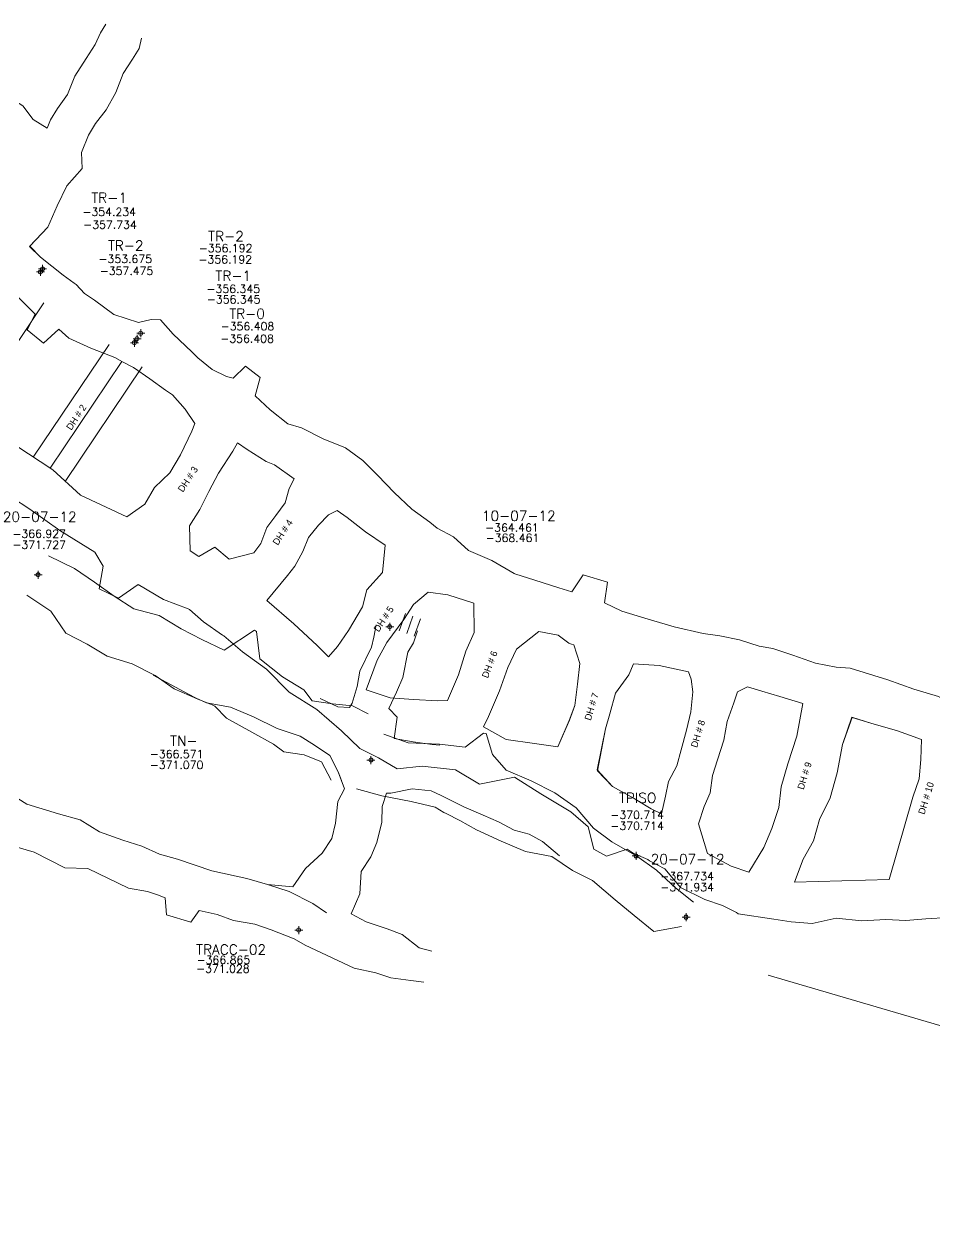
# Model space of a CAD drawing. Extents: x 0 to 99091, y -1812 to 13278.
# Drawn here: x 9158 to 9271.8, y 10205.3 to 10355.6 of the extents above; entities that cross this region are included whole.
import ezdxf
from ezdxf.enums import TextEntityAlignment as Align

# ---------------------------------------------------------------- set-up
doc = ezdxf.new("R2010")
doc.units = 0
doc.header["$MEASUREMENT"] = 0
doc.header["$PDMODE"] = 34
doc.header["$PDSIZE"] = 0.5
for name, color, linetype in [('CF-440-9487-E-SCR', 5, 'Continuous'), ('F-440-9493-E-SCR', 1, 'Continuous'), ('F-460-9419-E-SCR', 6, 'Continuous'), ('F-460-9419-W-SCR', 6, 'Continuous'), ('MARGEN', 7, 'Continuous')]:
    doc.layers.add(name, color=color, linetype=linetype)
doc.styles.add('ROMAND', font='ROMAND.SHX')
doc.styles.add('ROMANS', font='ROMANS.SHX', dxfattribs={"width": 2.5})

# ---------------------------------------------------------------- blocks, each defined once
blk = doc.blocks.new('F2')
at = {"lineweight": 0}
blk.add_point((0, 0), dxfattribs=at)
at = {"lineweight": 0, "style": 'ROMAND'}
for tag, height, p in [('NOMBRE', 1.25, (0.2, 6.62)), ('CIELO', 1, (0.14, 4.62)), ('PISO', 1, (0.14, 3.25))]:
    blk.add_attdef(tag, text='', height=height, dxfattribs=at).set_placement(p, align=Align.CENTER)
at = {"lineweight": 0, "style": 'ROMANS', "flags": 1}
for tag, p in [('MINA', (-0.07, -3.26)), ('LOCALIZACION', (-0.07, -4.93)), ('ESTRUCTURA', (-0.07, -6.62)), ('NIVEL', (-0.07, -8.29)), ('OBRA', (-0.07, -10.12)), ('FECHA', (-0.07, -11.79)), ('ATRAS', (-0.07, -13.48)), ('TOPOGRAFO', (2.67, -15.3))]:
    blk.add_attdef(tag, text='', height=1.25, dxfattribs=at).set_placement(p, align=Align.CENTER)

msp = doc.modelspace()

# ---------------------------------------------------------------- linework, layer by layer
at = {"color": 3, "linetype": 'Continuous', "lineweight": 0, "flags": 128}
for points in [[(9160.45279, 10320.81424), (9151.28486, 10307.04811)], [(9168.6091, 10315.59456), (9159.14971, 10301.52033)], [(9172.7589, 10312.80544), (9163.14031, 10298.49435)]]:
    msp.add_lwpolyline(points, dxfattribs=at)
at = {"color": 1, "linetype": 'Continuous', "lineweight": 0, "elevation": -360.6438, "flags": 128}
msp.add_lwpolyline([(9170.19773, 10313.47649), (9161.23908, 10300.1473)], dxfattribs=at)
at = {"color": 3, "linetype": 'Continuous', "lineweight": 0, "ltscale": 5, "flags": 128}
for points in [[(9204.87089, 10279.80922), (9205.64408, 10281.97536)], [(9206.75449, 10279.13688), (9207.52769, 10281.30302)]]:
    msp.add_lwpolyline(points, dxfattribs=at)
at = {"color": 1, "linetype": 'Continuous', "lineweight": 0, "ltscale": 5, "flags": 128}
msp.add_lwpolyline([(9205.81269, 10279.47305), (9206.58588, 10281.63919)], dxfattribs=at)
at = {"color": 4, "linetype": 'Continuous', "lineweight": 0, "ltscale": 5, "flags": 128}
for points, elevation in [([(9198.03296, 10260.08781), (9198.03296, 10260.08781), (9197.17909, 10258.50109), (9196.8915, 10255.76602), (9196.44798, 10253.87666), (9195.24338, 10252.01276), (9193.14472, 10250.12625), (9191.56959, 10247.81823), (9188.42272, 10248.12938)], -366.79898), ([(9208.937, 10239.77799), (9207.37025, 10240.18645), (9205.25153, 10241.87557), (9203.36659, 10242.57366), (9200.74434, 10243.46397), (9198.88178, 10244.45802), (9199.93621, 10246.94417), (9200.13325, 10249.72166), (9201.33786, 10251.58556), (9202.05303, 10253.34764), (9202.70284, 10255.91299), (9202.74173, 10257.88156), (9203.28451, 10259.51139)], -372.29701), ([(9193.11359, 10240.55065), (9199.23072, 10237.65803), (9201.92865, 10237.05802), (9203.83882, 10236.45669), (9206.31071, 10236.12229), (9207.92792, 10235.90737)], -362.12905)]:
    msp.add_lwpolyline(points, dxfattribs=dict(at, elevation=elevation))
at = {"color": 0, "linetype": 'Continuous', "lineweight": 0, "ltscale": 5, "flags": 128}
msp.add_lwpolyline([(9250.9591, 10236.79975), (9358.22078, 10205.32591)], dxfattribs=at)
at = {"layer": 'CF-440-9487-E-SCR', "linetype": 'Continuous', "lineweight": 0, "elevation": -361.15078, "flags": 128}
msp.add_lwpolyline([(9210.95893, 10284.29963), (9214.17067, 10283.26979)], dxfattribs=at)
at = {"layer": 'CF-440-9487-E-SCR', "linetype": 'Continuous', "lineweight": 0}
for points in [[(9168.21544, 10355.63472, -358.45836), (9167.55592, 10354.51879, -358.58137), (9166.88, 10353.09127, -358.75585), (9165.74315, 10351.31707, -359.0161), (9164.33121, 10349.12219, -359.26212), (9163.42025, 10346.83391, -359.69099), (9162.1905, 10345.09669, -360.05124), (9161.29232, 10343.65162, -360.14287), (9160.86886, 10342.61417, -360.78821)], [(9168.21544, 10355.63472, -354.45836), (9167.55592, 10354.51879, -354.58137), (9166.88, 10353.09127, -354.75585), (9165.74315, 10351.31707, -355.0161), (9164.33121, 10349.12219, -354.96212), (9163.42025, 10346.83391, -355.49099), (9162.1905, 10345.09669, -355.95124), (9161.29232, 10343.65162, -356.74287), (9160.86887, 10342.61414, -356.08821)], [(9172.67504, 10353.85935, -354.45836), (9172.38716, 10352.59547, -354.58137), (9171.52542, 10351.24194, -354.75585), (9170.38858, 10349.46773, -355.0161), (9169.44117, 10347.08792, -354.96212), (9168.25149, 10344.9106, -355.49099), (9166.92883, 10343.21037, -355.95124), (9166.03065, 10341.7653, -356.74287), (9165.15612, 10339.56855, -357.15458)], [(9172.67504, 10353.85935, -358.45836), (9172.38716, 10352.59547, -358.58137), (9171.52542, 10351.24194, -358.75585), (9170.38858, 10349.46773, -359.0161), (9169.44117, 10347.08792, -359.26212), (9168.25149, 10344.9106, -359.69099), (9166.92883, 10343.21037, -360.05124), (9166.03065, 10341.7653, -360.14287), (9165.15612, 10339.56855, -360.55458)], [(9152.47853, 10351.52185, -357.31795), (9154.92992, 10347.98642, -355.32426), (9155.54909, 10347.60858, -355.28644), (9156.48064, 10346.30015, -355.32857), (9157.85384, 10345.39785, -355.3707), (9159.1225, 10343.72283, -355.55725), (9160.86887, 10342.61414, -356.08821)], [(9152.47853, 10351.52185, -361.41795), (9154.92992, 10347.98642, -359.32426), (9155.54909, 10347.60858, -359.58644), (9156.48064, 10346.30015, -359.72857), (9157.85384, 10345.39785, -360.0707), (9159.1225, 10343.72283, -360.55725), (9160.86886, 10342.61417, -360.78821)], [(9165.15612, 10339.56855, -360.55458), (9165.26591, 10337.5956, -360.83974), (9163.33002, 10335.4231, -360.95208), (9162.11472, 10332.9031, -361.06443), (9160.94609, 10330.24966, -361.08078), (9158.68229, 10327.83071, -361.17707)], [(9165.15612, 10339.56855, -357.15458), (9165.26591, 10337.5956, -355.93974), (9163.33002, 10335.4231, -356.15208), (9162.11472, 10332.9031, -356.36443), (9160.94609, 10330.24966, -356.58078), (9158.73104, 10327.8828, -356.86862)], [(9162.33752, 10317.5107, -356.96474), (9162.33752, 10317.5107, -356.96474), (9162.33752, 10317.5107, -356.96474), (9160.40638, 10315.73955, -356.93642), (9158.40228, 10317.41454, -356.93076), (9159.37598, 10319.38552, -357.19867), (9156.79893, 10321.96897, -356.73071), (9154.03512, 10323.94817, -356.86652), (9152.10838, 10326.06593, -356.41367), (9150.27502, 10328.4858, -356.85892), (9147.2322, 10330.41883, -356.69096), (9144.76217, 10330.54993, -356.73433)], [(9162.33752, 10317.5107, -361.66474), (9162.33752, 10317.5107, -361.66474), (9162.33752, 10317.5107, -361.66474), (9160.40638, 10315.73955, -361.83642), (9158.40215, 10317.41474, -361.83076), (9159.37598, 10319.38552, -361.79867), (9156.79893, 10321.96897, -361.73071), (9154.03512, 10323.94817, -361.66652), (9152.10838, 10326.06593, -361.61367), (9150.27502, 10328.4858, -361.45892), (9147.2322, 10330.41883, -361.49096), (9144.76217, 10330.54993, -361.43433)], [(9165.53975, 10321.98236, -361.66474), (9165.53975, 10321.98236, -361.66474), (9165.53975, 10321.98236, -361.66474), (9164.49509, 10323.09945, -361.83642), (9164.25122, 10323.27409, -361.83076), (9162.86932, 10324.26369, -361.79867), (9160.05938, 10326.52193, -361.73071), (9158.68229, 10327.83071, -361.17707)], [(9165.53975, 10321.98236, -356.96474), (9165.53975, 10321.98236, -356.96474), (9165.53975, 10321.98236, -356.96474), (9164.49509, 10323.09945, -356.93642), (9164.25122, 10323.27409, -356.93076), (9162.86932, 10324.26369, -357.19867), (9160.05938, 10326.52193, -356.73071), (9158.73104, 10327.8828, -356.86862), (9158.73104, 10327.8828, -356.86862)], [(9165.53975, 10321.98236, -356.96474), (9166.79573, 10321.11267, -357.03412), (9169.2219, 10319.34563, -356.99868), (9172.29229, 10318.34995, -356.56205), (9173.87624, 10318.72538, -356.34906), (9175.04056, 10318.66045, -356.43724), (9176.60679, 10316.87266, -356.71007), (9178.97387, 10314.66234, -356.77226), (9179.68902, 10313.93541, -356.86045), (9181.47984, 10312.47863, -356.63327), (9183.30316, 10311.60402, -356.65464)], [(9165.53975, 10321.98236, -361.66474), (9166.79573, 10321.11267, -361.33412), (9169.2219, 10319.34563, -361.29868), (9172.29229, 10318.34995, -361.26205), (9173.87624, 10318.72538, -361.24906), (9175.04056, 10318.66045, -361.23724), (9176.60679, 10316.87266, -361.11007), (9178.97387, 10314.66234, -361.07226), (9179.68902, 10313.93541, -361.06045), (9181.47984, 10312.47863, -361.13327), (9183.30316, 10311.60402, -361.00964)], [(9162.33752, 10317.5107, -356.96474), (9163.59536, 10316.39592, -357.03412), (9166.35842, 10315.12539, -356.99868), (9169.31651, 10313.96421, -356.56205), (9170.28284, 10313.42939, -356.34906), (9171.68153, 10312.73066, -356.43724), (9173.704, 10311.30079, -356.71007), (9175.65194, 10309.88887, -356.77226), (9176.5448, 10309.30142, -356.86045), (9178.11103, 10307.51364, -356.63327), (9179.31674, 10305.72878, -356.65464)], [(9162.33752, 10317.5107, -361.66474), (9163.59536, 10316.39592, -361.33412), (9166.35842, 10315.12539, -361.29868), (9169.31651, 10313.96421, -361.26205), (9170.28284, 10313.42939, -361.24906), (9171.6806, 10312.73123, -361.23724), (9173.70449, 10311.30046, -361.11007), (9175.65212, 10309.88881, -361.07226), (9176.5448, 10309.30142, -361.06045), (9178.11103, 10307.51364, -361.13327), (9179.31674, 10305.72878, -361.00964)], [(9192.66129, 10305.17519, -356.59576), (9190.97208, 10305.66041, -356.53655), (9188.75092, 10307.41117, -356.10029), (9186.8896, 10309.18443, -356.06792), (9187.49565, 10311.48904, -356.34202), (9185.64174, 10312.88303, -356.33943), (9184.11316, 10311.37288, -356.62259), (9183.30316, 10311.60402, -356.65464)], [(9192.66129, 10305.17519, -361.01676), (9190.97208, 10305.66041, -361.13655), (9188.75092, 10307.41117, -361.10029), (9186.8896, 10309.18443, -361.06792), (9187.49584, 10311.48918, -361.04202), (9185.64167, 10312.88296, -361.03943), (9184.11316, 10311.37288, -361.12259), (9183.30316, 10311.60402, -361.00964)], [(9209.5957, 10292.63871, -356.27809), (9208.68676, 10293.3767, -356.21011), (9206.42364, 10295.02542, -355.71104), (9204.23439, 10297.11521, -355.71205), (9202.18485, 10299.22693, -355.51302), (9200.31891, 10301.08119, -355.91389), (9198.13661, 10302.67102, -357.11479), (9195.38048, 10303.81284, -356.51576), (9192.66129, 10305.17519, -356.59576)], [(9209.5957, 10292.63871, -361.08012), (9208.68676, 10293.3767, -361.11011), (9206.42364, 10295.02542, -361.11104), (9204.23439, 10297.11521, -361.01205), (9202.18485, 10299.22693, -361.01302), (9200.31891, 10301.08119, -361.11389), (9198.13661, 10302.67102, -361.11479), (9195.38048, 10303.81284, -361.01576), (9192.66129, 10305.17519, -361.01676)], [(9189.30498, 10300.56812, -361.01676), (9188.26268, 10300.98931, -361.13655), (9185.89101, 10302.48057, -361.10029), (9184.65879, 10303.29436, -361.47079)], [(9189.30498, 10300.56812, -356.59576), (9188.26268, 10300.98931, -356.53655), (9185.89101, 10302.48057, -356.10029), (9184.67151, 10303.29944, -356.37079), (9184.66379, 10303.30359, -356.37071)], [(9191.72975, 10298.80164, -356.51576), (9189.30498, 10300.56812, -356.59576)], [(9191.72975, 10298.80164, -361.01576), (9189.30498, 10300.56812, -361.01676)], [(9183.61696, 10288.77447, -360.30519), (9186.69296, 10289.55669, -359.44813), (9187.59832, 10290.72572, -359.31958), (9188.33449, 10292.71911, -359.69961), (9189.45915, 10294.21475, -359.94345), (9190.63863, 10295.79203, -360.30538), (9191.1273, 10297.59622, -360.63113), (9191.72975, 10298.80164, -361.01576)], [(9183.61704, 10288.7744, -355.90519), (9186.69296, 10289.55669, -354.84813), (9187.59832, 10290.72572, -355.81958), (9188.33449, 10292.71911, -355.69961), (9189.45915, 10294.21475, -356.14345), (9190.63863, 10295.79203, -356.20538), (9191.1273, 10297.59622, -356.53113), (9191.72975, 10298.80164, -356.51576)], [(9188.3212, 10283.59628, -355.1687), (9190.92709, 10286.71378, -354.84813), (9191.83246, 10287.88281, -355.81958), (9192.81769, 10289.70898, -355.69961), (9193.52724, 10291.48333, -356.14345), (9194.78974, 10293.00487, -356.20538), (9196.02562, 10294.30737, -356.53113), (9197.12567, 10294.87084, -356.54922)], [(9188.3212, 10283.59613, -360.3687), (9190.92709, 10286.71378, -359.44813), (9191.83246, 10287.88281, -359.31958), (9192.81769, 10289.70898, -359.69961), (9193.52724, 10291.48333, -359.94345), (9194.78974, 10293.00487, -360.30538), (9196.02562, 10294.30737, -360.63113), (9197.12567, 10294.87084, -360.64922)], [(9203.1262, 10290.49917, -361.11104), (9203.1262, 10290.49917, -361.11104), (9203.1262, 10290.49917, -361.11104), (9200.64254, 10292.18483, -361.01205), (9198.35748, 10293.97325, -361.01302), (9197.12567, 10294.87084, -360.64922)], [(9203.1262, 10290.49917, -355.71104), (9203.1262, 10290.49917, -355.71104), (9203.1262, 10290.49917, -355.71104), (9200.64254, 10292.18483, -355.71205), (9198.35748, 10293.97325, -355.51302), (9197.12567, 10294.87084, -356.54922)], [(9226.43477, 10284.6824, -356.40166), (9224.80035, 10285.19972, -356.38022), (9221.81675, 10286.13129, -356.39815), (9219.3292, 10286.94484, -356.31319), (9219.23835, 10286.98662, -356.31376), (9216.45632, 10288.59595, -356.53227), (9213.50719, 10289.84187, -355.95078), (9211.66087, 10291.57129, -356.06466), (9209.61299, 10292.62295, -356.27796), (9209.5957, 10292.63871, -356.27809)], [(9226.43627, 10284.68193, -361.00162), (9224.80035, 10285.19972, -361.18022), (9221.81675, 10286.13129, -361.29815), (9219.3292, 10286.94484, -361.21319), (9219.23835, 10286.98662, -361.21376), (9216.45632, 10288.59595, -361.03227), (9213.50719, 10289.84187, -361.15078), (9211.66087, 10291.57129, -361.16466), (9209.61299, 10292.62295, -361.07796), (9209.5957, 10292.63871, -361.08012)], [(9196.04381, 10276.56997, -355.97703), (9197.1597, 10277.87673, -355.99271), (9198.52308, 10279.84164, -356.48464), (9200.27951, 10282.81331, -356.41768), (9200.82596, 10284.91865, -356.56258), (9202.76026, 10287.11166, -356.68587), (9203.1262, 10290.49917, -355.71104)], [(9196.04381, 10276.57002, -360.27703), (9197.15942, 10277.87673, -360.29271), (9198.52308, 10279.84164, -360.68464), (9200.27951, 10282.81331, -360.71768), (9200.82596, 10284.91865, -360.86258), (9202.76026, 10287.11166, -360.98587), (9203.1262, 10290.49917, -361.11104)], [(9244.90803, 10279.18152, -356.42603), (9242.83572, 10279.46882, -356.62221), (9239.20106, 10280.32228, -356.75095), (9235.54436, 10281.39825, -356.58046), (9232.67065, 10282.28212, -356.40376), (9230.50016, 10283.3255, -356.2224), (9230.88584, 10285.90685, -356.0356), (9227.8654, 10286.83187, -356.03793), (9226.43619, 10284.68193, -356.40162), (9226.43477, 10284.6824, -356.40166)], [(9244.90803, 10279.18152, -360.62603), (9242.83572, 10279.46882, -361.12221), (9239.20106, 10280.32228, -361.15095), (9235.54436, 10281.39825, -360.78046), (9232.67065, 10282.28212, -361.00376), (9230.50016, 10283.3255, -361.0224), (9230.8858, 10285.90679, -360.9356), (9227.86548, 10286.83178, -360.93793), (9226.43627, 10284.68193, -361.00162), (9226.43627, 10284.68193, -361.00162)], [(9200.73715, 10272.4467, -355.02668), (9202.09266, 10276.15321, -355.99271), (9203.29985, 10278.36433, -356.48464), (9205.43843, 10281.21782, -356.41768), (9206.65362, 10283.11633, -356.56258), (9208.48599, 10284.66621, -356.06466), (9208.48599, 10284.66621, -356.06466)], [(9200.73715, 10272.4467, -359.82668), (9202.09266, 10276.15321, -360.29271), (9203.29985, 10278.36433, -360.68464), (9205.43843, 10281.21782, -360.71768), (9206.65362, 10283.11633, -360.86258), (9208.48599, 10284.66621, -361.16466), (9208.48599, 10284.66621, -361.16466)], [(9214.17071, 10283.26632, -356.31467), (9210.95893, 10284.29963, -355.95078), (9208.48599, 10284.66621, -356.06466)], [(9210.95893, 10284.29963, -361.15078), (9208.48599, 10284.66621, -361.16466)], [(9209.70315, 10271.06778, -359.93591), (9210.90097, 10271.0898, -358.75154), (9212.26259, 10274.31333, -359.10294), (9213.2037, 10277.28344, -359.55974), (9214.21298, 10279.60147, -360.17463), (9214.17067, 10283.26979, -361.15078)], [(9209.70315, 10271.06778, -354.83591), (9210.90097, 10271.0898, -354.75154), (9212.26259, 10274.31333, -355.10294), (9213.2037, 10277.28344, -355.55974), (9214.21298, 10279.60147, -356.27463), (9214.17071, 10283.26632, -356.31467)], [(9215.39614, 10267.81013, -358.70424), (9216.02661, 10269.09535, -358.75154), (9217.38823, 10272.31888, -359.10294), (9218.42253, 10275.25273, -359.55974), (9219.525, 10277.53449, -360.17463), (9222.29387, 10279.74834, -361.18022)], [(9215.40133, 10267.8056, -354.70424), (9216.02661, 10269.09535, -354.75154), (9217.38823, 10272.31888, -355.10294), (9218.42253, 10275.25273, -355.55974), (9219.525, 10277.53449, -356.27463), (9222.29387, 10279.74834, -356.38022)], [(9226.05804, 10278.25199, -356.05296), (9224.72503, 10279.2909, -356.26634), (9222.29387, 10279.74834, -356.38022)], [(9226.05804, 10278.25199, -360.94057), (9224.72503, 10279.2909, -361.16634), (9222.29387, 10279.74834, -361.18022)], [(9226.66365, 10278.04715, -356.0356), (9226.38341, 10278.15422, -356.03793), (9226.05804, 10278.25199, -356.05296)], [(9226.66365, 10278.04715, -360.9356), (9226.38341, 10278.15422, -360.93793), (9226.05804, 10278.25199, -360.94057)], [(9251.53256, 10277.62341, -360.69206), (9249.84247, 10277.89264, -360.72555), (9247.36789, 10278.69502, -360.67678), (9244.90803, 10279.18152, -360.62603)], [(9251.53256, 10277.62341, -356.19206), (9249.84247, 10277.89264, -356.42555), (9247.36789, 10278.69502, -356.27678), (9244.90803, 10279.18152, -356.42603)], [(9224.66598, 10265.32222, -356.78511), (9226.11396, 10268.60875, -356.95755), (9226.8117, 10270.48025, -355.82284), (9227.12617, 10273.15473, -356.48098), (9227.41817, 10275.73267, -356.42586), (9226.66365, 10278.04715, -356.0356)], [(9224.66605, 10265.32215, -360.88511), (9226.12556, 10268.63224, -361.05755), (9226.8117, 10270.48025, -360.32284), (9227.12617, 10273.15473, -360.98098), (9227.41817, 10275.73267, -360.82586), (9226.66365, 10278.04715, -360.9356)], [(9261.19985, 10275.13628, -355.18168), (9259.4588, 10275.26917, -355.4144), (9256.89032, 10275.76958, -355.76444), (9254.06165, 10276.77222, -355.82218), (9251.53256, 10277.62341, -356.19206)], [(9261.19985, 10275.13628, -360.48168), (9259.4588, 10275.26917, -360.4144), (9256.89032, 10275.76958, -360.46444), (9254.06165, 10276.77222, -360.82218), (9251.53256, 10277.62341, -360.69206)], [(9229.57901, 10262.42701, -356.78511), (9230.64777, 10267.55208, -356.95755), (9231.19455, 10269.46013, -355.82284), (9231.8986, 10272.04393, -356.48098), (9233.55416, 10274.30451, -356.42586), (9234.15637, 10275.70675, -355.57789)], [(9229.64117, 10262.30615, -360.88511), (9230.64777, 10267.55208, -361.05755), (9231.19455, 10269.46013, -360.32284), (9231.8986, 10272.04393, -360.98098), (9233.55416, 10274.30451, -360.82586), (9234.15607, 10275.7068, -361.07789)], [(9241.01548, 10274.70471, -361.12221), (9237.34513, 10275.46475, -361.15095), (9234.15607, 10275.7068, -361.07789)], [(9241.01548, 10274.70471, -356.62221), (9237.34513, 10275.46475, -356.75095), (9234.15637, 10275.70675, -355.57789), (9234.15637, 10275.70675, -355.57789)], [(9273.91187, 10270.6583, -354.9256), (9272.25674, 10271.62039, -354.65661), (9269.18234, 10272.50894, -354.65421), (9265.90333, 10273.69304, -355.0797), (9261.19985, 10275.13628, -355.18168)], [(9273.91187, 10270.6583, -360.3256), (9272.25674, 10271.62039, -359.75661), (9269.18234, 10272.50894, -359.85421), (9265.90333, 10273.69304, -360.0797), (9261.19985, 10275.13628, -360.48168)], [(9237.63159, 10256.96637, -354.1899), (9238.12583, 10259.17255, -354.72406), (9238.51734, 10260.99959, -355.38272), (9239.56501, 10262.95406, -355.29801), (9240.1044, 10264.94451, -355.59442), (9240.77222, 10267.40889, -355.98521), (9241.29215, 10269.70985, -356.23825), (9241.54821, 10272.18406, -356.51017), (9241.35437, 10273.76275, -356.59332), (9241.01548, 10274.70471, -356.62221)], [(9237.63159, 10256.96637, -358.5899), (9238.12583, 10259.17255, -359.02406), (9238.51734, 10260.99959, -359.38272), (9239.56501, 10262.95406, -359.39801), (9240.1044, 10264.94451, -359.69442), (9240.77222, 10267.40889, -360.08521), (9241.29215, 10269.70985, -360.33825), (9241.54821, 10272.18406, -360.61017), (9241.35437, 10273.76275, -360.69332), (9241.01548, 10274.70471, -361.12221)], [(9242.26449, 10255.7109, -354.1899), (9242.95177, 10257.86477, -354.72406), (9243.72935, 10259.58719, -355.38272), (9244.00487, 10261.7509, -355.29801), (9244.64078, 10263.7152, -355.59442), (9245.40512, 10266.15342, -355.98521), (9245.82853, 10268.48054, -356.23825), (9246.66371, 10270.79781, -356.51017), (9247.1455, 10272.19341, -356.59332), (9248.38647, 10272.82336, -356.42555)], [(9242.26449, 10255.7109, -358.5899), (9242.95177, 10257.86477, -359.02406), (9243.72935, 10259.58719, -359.38272), (9244.00487, 10261.7509, -359.39801), (9244.64078, 10263.7152, -359.69442), (9245.40512, 10266.15342, -360.08521), (9245.82853, 10268.48054, -360.33825), (9246.66371, 10270.79781, -360.61017), (9247.1455, 10272.19341, -360.69332), (9248.38729, 10272.8232, -360.72555)], [(9250.17399, 10272.2776, -360.69206), (9248.38729, 10272.8232, -360.72555), (9248.38636, 10272.8233, -360.72553)], [(9250.17389, 10272.27752, -356.19206), (9248.38647, 10272.82336, -356.42555)], [(9255.28708, 10270.71788, -355.76444), (9252.42816, 10271.62521, -355.82218), (9250.17389, 10272.27752, -356.19206)], [(9255.28708, 10270.71788, -360.46444), (9252.42816, 10271.62521, -360.82218), (9250.17399, 10272.2776, -360.69206)], [(9252.57149, 10260.30917, -354.77461), (9253.4034, 10263.20649, -354.83329), (9254.53944, 10266.65822, -355.30371), (9255.28708, 10270.71788, -355.76444)], [(9252.57149, 10260.30917, -360.07461), (9253.4034, 10263.20649, -360.23329), (9254.53944, 10266.65822, -360.40371), (9255.28708, 10270.71788, -360.46444)], [(9258.71046, 10258.95232, -354.42135), (9259.6017, 10262.07908, -354.83329), (9260.24582, 10265.62029, -355.30371), (9261.43654, 10269.01506, -355.66435)], [(9258.71046, 10258.95232, -359.52135), (9259.6017, 10262.07908, -360.23329), (9260.24582, 10265.62029, -360.40371), (9261.45318, 10269.00333, -360.46435)], [(9270.13112, 10266.22394, -354.65661), (9267.13002, 10267.29857, -354.65421), (9263.7777, 10268.29659, -355.0797), (9261.43654, 10269.01506, -355.66435)], [(9270.13112, 10266.22394, -359.75661), (9267.13002, 10267.29857, -359.85421), (9263.7777, 10268.29659, -360.0797), (9261.45318, 10269.00333, -360.46435)], [(9266.09529, 10248.7511, -354.72567), (9269.02526, 10259.02289, -355.12565), (9269.81967, 10261.30739, -355.32564), (9270.0273, 10263.71714, -355.42563), (9270.13112, 10266.22394, -354.65661)], [(9266.09529, 10248.75085, -360.12567), (9269.02526, 10259.02289, -360.12565), (9269.81967, 10261.30739, -360.22564), (9270.0273, 10263.71714, -360.22563), (9270.13112, 10266.22394, -359.75661)], [(9248.55247, 10249.65415, -354.27259), (9250.42817, 10252.72206, -354.26139), (9251.43781, 10255.10503, -354.05138), (9252.311, 10257.73393, -354.27137), (9252.57149, 10260.30917, -354.77461)], [(9248.55247, 10249.65415, -359.67259), (9250.42817, 10252.72206, -358.96139), (9251.43781, 10255.10503, -358.85138), (9252.311, 10257.73393, -359.27137), (9252.57149, 10260.30917, -360.07461)], [(9254.2706, 10248.40471, -354.72567), (9255.32304, 10251.29021, -354.26139), (9256.62062, 10253.58896, -354.05138), (9257.39783, 10256.24594, -354.27137), (9258.71046, 10258.95232, -354.42135)], [(9254.2706, 10248.40471, -360.12567), (9255.32304, 10251.29021, -358.96139), (9256.62062, 10253.58896, -358.85138), (9257.39783, 10256.24594, -359.27137), (9258.71046, 10258.95232, -359.52135)]]:
    msp.add_polyline3d(points, dxfattribs=at)
at = {"layer": 'F-440-9493-E-SCR', "color": 1, "linetype": 'Continuous', "lineweight": 0, "flags": 128}
for points, elevation in [([(9195.77806, 10244.58157), (9194.08293, 10245.73347), (9191.11645, 10247.2411), (9188.42272, 10248.12938), (9185.83192, 10248.84924), (9181.44315, 10249.82667), (9177.16812, 10251.29261), (9174.9068, 10251.90087), (9172.72115, 10252.91236), (9170.34954, 10253.66825), (9167.43911, 10254.70083), (9164.99547, 10256.21437), (9162.3089, 10256.96569), (9158.35358, 10258.15231), (9155.75711, 10259.78134)], -366.67577), ([(9156.57176, 10252.94894), (9159.23919, 10252.14122), (9163.08234, 10250.21187), (9165.98148, 10250.1275), (9171.05096, 10247.67209), (9173.41881, 10247.23227), (9174.65205, 10246.8392), (9175.621, 10246.43294), (9175.80062, 10244.33077), (9178.82652, 10243.42413), (9179.86569, 10244.87171), (9182.1075, 10244.3679), (9184.16346, 10243.60842), (9186.84526, 10243.17442), (9188.86963, 10242.44022), (9191.75846, 10241.30648), (9193.11359, 10240.55065)], -362.12905), ([(9266.09529, 10248.7511), (9254.2706, 10248.40471)], -354.72567), ([(9266.09529, 10248.75085), (9254.2706, 10248.40471)], -360.12567)]:
    msp.add_lwpolyline(points, dxfattribs=dict(at, elevation=elevation))
at = {"layer": 'F-440-9493-E-SCR', "color": 1, "linetype": 'Continuous', "lineweight": 0}
for points in [[(9170.82101, 10294.07542, -355.96275), (9165.04752, 10296.74956, -357.01062), (9161.57428, 10299.92703, -356.92668), (9156.97111, 10302.952, -356.94588), (9155.98415, 10303.64185, -356.95006), (9154.88874, 10304.74187, -356.4553), (9153.07356, 10305.79785, -355.86263), (9151.09965, 10307.17756, -355.97101), (9149.4935, 10307.99625, -355.97729), (9147.34671, 10309.47653, -355.98637), (9144.80389, 10311.07151, -355.89684)], [(9170.82101, 10294.07542, -360.76275), (9165.04752, 10296.74956, -361.21062), (9161.57428, 10299.92703, -361.22668), (9156.97111, 10302.952, -361.34588), (9155.98415, 10303.64185, -361.05006), (9154.88874, 10304.74187, -361.1553), (9153.07356, 10305.79785, -361.06263), (9151.09965, 10307.17756, -361.07101), (9149.4935, 10307.99625, -361.07729), (9147.34671, 10309.47653, -361.18637), (9144.80389, 10311.07151, -360.89684)], [(9166.82086, 10289.65572, -356.99282), (9162.48298, 10292.34125, -357.01062), (9158.70803, 10295.0001, -356.92668), (9154.10486, 10298.02507, -356.94588), (9153.21847, 10298.8878, -356.95006), (9151.9722, 10299.72851, -356.4553), (9150.30789, 10301.0438, -355.86263), (9148.38426, 10302.50994, -355.97101), (9147.02953, 10303.76082, -355.97729), (9144.88275, 10305.2411, -355.98637), (9142.23936, 10306.6632, -355.89684)], [(9166.82086, 10289.65572, -361.19282), (9162.48298, 10292.34125, -361.21062), (9158.70803, 10295.0001, -361.22668), (9154.10486, 10298.02507, -361.34588), (9153.21847, 10298.8878, -361.05006), (9151.9722, 10299.72851, -361.1553), (9150.30789, 10301.0438, -361.06263), (9148.38426, 10302.50994, -361.07101), (9147.02953, 10303.76082, -361.07729), (9144.88275, 10305.2411, -361.18637), (9142.23936, 10306.6632, -360.89684)], [(9179.31674, 10305.72878, -356.65464), (9178.96581, 10304.77756, -356.32936), (9177.52532, 10301.81614, -356.5172), (9176.21055, 10299.57039, -355.95004), (9174.30994, 10297.72056, -356.38932), (9173.08246, 10295.65429, -356.93502), (9170.82101, 10294.07542, -355.96275)], [(9179.31674, 10305.72878, -361.00964), (9178.96581, 10304.77756, -361.32936), (9177.52532, 10301.81614, -361.1172), (9176.21055, 10299.57039, -361.05004), (9174.30994, 10297.72056, -360.88932), (9173.08246, 10295.65429, -361.03502), (9170.82101, 10294.07542, -360.76275)], [(9184.66379, 10303.30359, -361.47055), (9184.65879, 10303.29436, -361.47079), (9184.09159, 10302.2843, -361.32936), (9182.2914, 10299.49785, -361.1172), (9181.06655, 10297.20835, -361.05004), (9179.9483, 10294.97797, -360.88932), (9178.65787, 10292.94232, -361.03502), (9178.74599, 10289.80536, -360.87429)], [(9184.67151, 10303.29944, -356.37079), (9184.09159, 10302.2843, -356.32936), (9182.2914, 10299.49785, -356.5172), (9181.06655, 10297.20835, -355.95004), (9179.9483, 10294.97797, -356.38932), (9178.65787, 10292.94232, -356.93502), (9178.75623, 10289.80729, -356.27429), (9178.75161, 10289.8017, -356.27431)], [(9183.61704, 10288.7744, -355.90519), (9183.61704, 10288.7744, -355.90519), (9181.81151, 10290.25833, -355.91082), (9179.82035, 10289.11169, -356.20092), (9178.75623, 10289.80729, -356.27429), (9178.74577, 10289.81328, -356.27355)], [(9183.61696, 10288.77447, -360.30519), (9183.61696, 10288.77447, -360.30519), (9181.81166, 10290.25833, -360.31082), (9179.83723, 10289.09478, -360.60092), (9178.74599, 10289.80536, -360.87429)], [(9202.26603, 10263.93925, -354.9662), (9199.93627, 10265.10838, -355.1394), (9197.64252, 10267.30635, -355.02668), (9194.57801, 10269.96832, -355.33929), (9191.1184, 10272.16782, -355.15473), (9188.29427, 10275.03526, -355.16453), (9185.28037, 10277.19987, -355.1687), (9182.96909, 10279.17494, -355.35316), (9182.79782, 10279.27805, -355.35879), (9180.41745, 10280.94454, -355.54044), (9178.65407, 10282.47304, -355.90519), (9178.48279, 10282.57615, -355.91082), (9175.43289, 10283.71193, -356.20092), (9172.26426, 10285.61953, -356.00509), (9169.80059, 10283.91631, -355.88674), (9167.36332, 10285.06001, -355.89237), (9167.89315, 10287.89799, -355.96275), (9166.82086, 10289.65572, -356.99282)], [(9202.26603, 10263.93925, -359.5662), (9199.93627, 10265.10838, -359.7394), (9197.64252, 10267.30635, -359.82668), (9194.57801, 10269.96832, -359.93929), (9191.1184, 10272.16782, -360.05473), (9188.29427, 10275.03526, -360.06453), (9185.28037, 10277.19987, -360.3687), (9182.96909, 10279.17494, -360.15316), (9182.79782, 10279.27805, -360.15879), (9180.41745, 10280.94454, -360.34044), (9178.65407, 10282.47304, -360.30519), (9178.48279, 10282.57615, -360.31082), (9175.43289, 10283.71193, -360.60092), (9172.26426, 10285.61953, -360.80509), (9169.80059, 10283.91645, -360.68674), (9167.36325, 10285.05994, -360.69237), (9167.89344, 10287.89785, -360.76275), (9166.82086, 10289.65572, -361.19282)], [(9196.04381, 10276.57002, -360.27703), (9194.62565, 10277.99356, -360.05473), (9191.69836, 10280.68965, -360.06453), (9188.3212, 10283.59613, -360.3687), (9188.32126, 10283.59635, -360.36867)], [(9196.04381, 10276.56997, -355.97703), (9194.62565, 10277.99356, -355.15473), (9191.69836, 10280.68965, -355.16453), (9188.3212, 10283.59628, -355.1687)], [(9206.65009, 10271.22142, -354.9662), (9203.75298, 10271.44815, -355.1394), (9200.73715, 10272.4467, -355.02668)], [(9206.65009, 10271.22142, -359.5662), (9203.75298, 10271.44815, -359.7394), (9200.73715, 10272.4467, -359.82668)], [(9209.70315, 10271.06778, -354.83591), (9206.65009, 10271.22142, -354.9662)], [(9209.70315, 10271.06778, -359.93591), (9206.65009, 10271.22142, -359.5662)], [(9224.66605, 10265.32215, -360.88511), (9221.76738, 10265.72432, -359.66779), (9218.21701, 10266.21453, -359.73533), (9218.21701, 10266.21453, -359.73533), (9215.39614, 10267.81013, -358.70424)], [(9224.66598, 10265.32222, -356.78511), (9224.66598, 10265.32222, -356.78511), (9221.76738, 10265.72432, -354.56779), (9218.21701, 10266.21453, -354.33533), (9218.21701, 10266.21453, -354.33533), (9215.40133, 10267.8056, -354.70424)], [(9234.11624, 10252.04264, -356.19807), (9233.33147, 10252.52564, -354.22598), (9230.77823, 10251.6721, -354.46897), (9229.17269, 10252.51973, -354.47715), (9228.47373, 10255.31119, -354.7406), (9226.32694, 10257.17613, -354.29791), (9222.55044, 10259.43223, -354.38797), (9219.25438, 10261.5178, -354.56779), (9214.88344, 10260.63445, -353.93533), (9214.88344, 10260.63445, -353.93533), (9211.87941, 10262.42907, -354.00697), (9207.74603, 10262.91811, -354.38474), (9204.62587, 10262.56889, -354.83591), (9202.26603, 10263.93925, -354.9662)], [(9234.11624, 10252.04264, -359.59807), (9233.33147, 10252.52564, -359.12598), (9230.77828, 10251.67208, -359.36897), (9229.17269, 10252.51989, -359.37715), (9228.47373, 10255.31119, -359.5406), (9226.32694, 10257.17613, -359.49791), (9222.55044, 10259.43223, -359.58797), (9219.25438, 10261.5178, -359.66779), (9214.88344, 10260.63445, -359.73533), (9214.88344, 10260.63445, -359.73533), (9211.87941, 10262.42907, -359.80697), (9207.74603, 10262.91811, -359.88474), (9204.62587, 10262.56889, -359.93591), (9202.26603, 10263.93925, -359.5662)], [(9237.63159, 10256.96637, -354.1899), (9236.35732, 10257.59064, -354.22598), (9234.5549, 10258.66741, -354.46897), (9234.21159, 10258.87251, -354.47715), (9231.49959, 10260.37619, -354.7406), (9229.57901, 10262.42701, -356.78511)], [(9237.63159, 10256.96637, -358.5899), (9236.35732, 10257.59064, -359.12598), (9234.5549, 10258.66741, -359.36897), (9234.21159, 10258.87251, -359.37715), (9231.49959, 10260.37619, -359.5406), (9229.64117, 10262.30615, -360.88511)], [(9248.55247, 10249.65415, -354.27259), (9246.33244, 10250.39397, -354.50822), (9243.37527, 10251.97377, -354.71166), (9242.26449, 10255.7109, -354.1899)], [(9248.55247, 10249.65415, -359.67259), (9246.33244, 10250.39397, -359.70822), (9243.37527, 10251.97377, -359.71166), (9242.26449, 10255.7109, -358.5899)], [(9251.66004, 10243.77102, -355.18308), (9247.23028, 10244.44861, -354.63696), (9246.99534, 10244.63496, -354.62818), (9245.25883, 10245.50181, -354.27259), (9243.0388, 10246.24163, -354.50822), (9240.01948, 10247.74309, -354.71166), (9238.04297, 10250.07669, -354.62389), (9236.14983, 10251.06778, -354.56244), (9235.9149, 10251.25413, -354.55367), (9234.11624, 10252.04264, -356.19807)], [(9251.66004, 10243.77102, -359.68308), (9247.23028, 10244.44861, -359.63696), (9246.99534, 10244.63496, -359.62818), (9245.25883, 10245.50181, -359.67259), (9243.0388, 10246.24163, -359.70822), (9240.01948, 10247.74309, -359.71166), (9238.04297, 10250.07669, -359.62389), (9236.14983, 10251.06778, -359.66244), (9235.9149, 10251.25413, -359.65367), (9234.11624, 10252.04264, -359.59807)], [(9281.01991, 10243.02432, -354.80706), (9281.01991, 10243.02432, -354.80706), (9280.55174, 10243.03, -354.60817), (9278.25457, 10243.34917, -355.17434), (9275.95573, 10243.46835, -354.44051), (9273.46026, 10243.98918, -354.50373), (9270.65899, 10243.81254, -355.16255), (9268.15768, 10243.6334, -355.12578), (9265.65887, 10243.75425, -355.18901), (9262.65763, 10243.57927, -355.54488), (9259.46059, 10243.90595, -355.69781), (9256.45518, 10243.231, -355.45369), (9253.85722, 10243.45268, -355.31544), (9251.66004, 10243.77102, -355.18308)], [(9281.01991, 10243.02432, -359.80706), (9281.01991, 10243.02432, -359.80706), (9280.55174, 10243.03, -360.00817), (9278.25457, 10243.34917, -359.97434), (9275.95573, 10243.46835, -359.94051), (9273.46026, 10243.98918, -359.80373), (9270.65899, 10243.81254, -359.76255), (9268.15768, 10243.6334, -359.72578), (9265.65887, 10243.75425, -359.68901), (9262.65763, 10243.57927, -359.74488), (9259.46059, 10243.90595, -359.69781), (9256.45518, 10243.231, -359.65369), (9253.85722, 10243.45268, -359.61544), (9251.66004, 10243.77102, -359.68308)]]:
    msp.add_polyline3d(points, dxfattribs=at)
at = {"layer": 'F-460-9419-E-SCR', "color": 6, "linetype": 'Continuous', "lineweight": 0, "ltscale": 5}
for points in [[(9209.95918, 10265.51404, -366.89942), (9209.95918, 10265.51404, -366.89942), (9208.96781, 10265.60444, -366.92487), (9206.60827, 10265.95588, -367.02367), (9204.25179, 10266.37968, -366.67232), (9204.61729, 10269.04513, -366.40435)], [(9209.95918, 10265.51404, -371.19942), (9209.95918, 10265.51404, -371.19942), (9208.96781, 10265.60444, -371.52487), (9206.60827, 10265.95588, -371.32367), (9204.25202, 10266.37977, -371.27232), (9204.61729, 10269.04513, -371.00435)], [(9241.64075, 10245.91317, -367.73372), (9239.40301, 10247.69968, -367.30398), (9237.0307, 10249.88854, -366.97105), (9234.56936, 10251.67481, -366.73919), (9231.43723, 10253.46039, -367.00095), (9229.15486, 10255.15742, -367.17121), (9226.96108, 10257.70423, -367.13828), (9224.32077, 10259.57976, -366.70429), (9221.36783, 10261.05248, -366.36923), (9218.23614, 10262.39085, -366.63312), (9216.53485, 10264.3568, -366.60763), (9215.72728, 10266.9945, -366.28744), (9215.4142, 10267.03889, -366.28426), (9213.09053, 10265.29236, -366.47045), (9209.91511, 10265.64683, -367.03858), (9205.97963, 10265.82162, -366.80034), (9202.93765, 10266.89176, -366.56635)], [(9241.64075, 10245.91317, -371.93372), (9239.40301, 10247.69968, -371.90398), (9237.0307, 10249.88854, -371.87105), (9234.56936, 10251.67481, -371.83919), (9231.43723, 10253.46039, -371.60095), (9229.15486, 10255.15742, -371.57121), (9226.96108, 10257.70423, -371.33828), (9224.32077, 10259.57976, -371.40429), (9221.36783, 10261.05248, -371.36923), (9218.23614, 10262.39085, -371.43312), (9216.53485, 10264.3568, -371.30763), (9215.72728, 10266.9945, -371.28744), (9215.4142, 10267.03889, -371.28426), (9213.09053, 10265.29236, -371.17045), (9209.91511, 10265.64683, -371.13858), (9205.97963, 10265.82162, -371.00034), (9202.93765, 10266.89176, -371.06635)], [(9240.12332, 10242.87057, -367.73372), (9236.68055, 10242.2409, -367.30398), (9234.21899, 10244.25078, -366.97105), (9231.84691, 10246.21604, -366.73919), (9229.02719, 10248.62803, -367.00095), (9226.52166, 10249.87762, -367.17121), (9223.92621, 10251.61903, -367.13828), (9220.66108, 10252.24173, -366.70429), (9217.61887, 10253.53548, -366.36923), (9214.53182, 10254.96334, -366.63312), (9212.42886, 10256.12389, -366.60763), (9210.72868, 10256.97182, -366.28744), (9210.46023, 10257.10571, -366.28426), (9209.34158, 10257.77536, -366.47045), (9206.34467, 10258.48778, -367.03858), (9202.67698, 10259.1995, -366.80034), (9199.54574, 10260.09066, -366.56635)], [(9240.12332, 10242.87057, -371.93372), (9236.68055, 10242.2409, -371.90398), (9234.21899, 10244.25078, -371.87105), (9231.84691, 10246.21604, -371.83919), (9229.02719, 10248.62803, -371.60095), (9226.52166, 10249.87762, -371.57121), (9223.92621, 10251.61903, -371.33828), (9220.66108, 10252.24173, -371.40429), (9217.61887, 10253.53548, -371.36923), (9214.53182, 10254.96334, -371.43312), (9212.42886, 10256.12389, -371.30763), (9210.72868, 10256.97182, -371.28744), (9210.46023, 10257.10571, -371.28426), (9209.34158, 10257.77536, -371.17045), (9206.34467, 10258.48778, -371.13858), (9202.67698, 10259.1995, -371.00034), (9199.54574, 10260.09066, -371.06635)], [(9208.84158, 10259.80581, -366.92487), (9208.84158, 10259.80581, -366.92487), (9208.84158, 10259.80581, -366.92487), (9206.47986, 10260.05727, -367.02367), (9203.80497, 10259.51536, -366.67232), (9203.28451, 10259.51139, -372.29701)], [(9208.84158, 10259.80581, -371.52487), (9208.84158, 10259.80581, -371.52487), (9208.84158, 10259.80581, -371.52487), (9206.47986, 10260.05727, -371.32367), (9203.80497, 10259.51536, -371.27232), (9203.80497, 10259.51536, -371.27232)], [(9224.89309, 10251.71682, -367.36319), (9222.7503, 10253.48835, -366.64164), (9221.0836, 10254.42208, -366.02527), (9219.21954, 10254.89642, -365.80889), (9217.27721, 10255.94857, -366.38992), (9215.34782, 10256.77748, -366.17182), (9212.95904, 10257.80376, -365.94941), (9210.09796, 10259.25063, -366.52183), (9208.84158, 10259.80581, -366.92487)], [(9224.89281, 10251.71867, -371.36319), (9222.7503, 10253.48835, -371.44164), (9221.0836, 10254.42208, -371.12527), (9219.21954, 10254.89642, -371.20889), (9217.27721, 10255.94857, -371.08992), (9215.34782, 10256.77748, -371.07182), (9212.95904, 10257.80376, -371.14941), (9210.09796, 10259.25063, -371.22183), (9208.84158, 10259.80581, -371.52487)]]:
    msp.add_polyline3d(points, dxfattribs=at)
at = {"layer": 'F-460-9419-W-SCR', "color": 6, "linetype": 'Continuous', "lineweight": 0, "ltscale": 5}
for points in [[(9161.06597, 10289.17817, -366.92666), (9164.30784, 10287.60215, -366.94647), (9166.7824, 10285.88107, -366.47964), (9169.25695, 10284.15999, -366.41282), (9171.6928, 10282.57491, -366.34822), (9174.87714, 10281.71765, -365.57694), (9177.62368, 10280.07405, -366.20566), (9180.20546, 10278.75108, -366.34106), (9183.01058, 10277.41822, -366.572), (9186.7907, 10279.89179, -366.62523), (9187.05275, 10279.7459, -366.61854), (9187.43769, 10276.32686, -366.47399), (9190.29041, 10274.05187, -367.5938), (9192.9496, 10272.4569, -366.82475), (9194.00669, 10271.06718, -366.78911), (9196.54087, 10270.68635, -367.13565), (9199.03636, 10270.44152, -366.98441), (9201.00669, 10269.45898, -366.33541)], [(9161.06597, 10289.17817, -371.72666), (9164.30784, 10287.60215, -371.54647), (9166.7824, 10285.88107, -371.57964), (9169.25695, 10284.15999, -371.61282), (9171.6928, 10282.57491, -371.74822), (9174.87714, 10281.71765, -371.67694), (9177.62368, 10280.07405, -371.60566), (9180.20546, 10278.75108, -371.54106), (9183.01058, 10277.41822, -371.472), (9186.7907, 10279.89179, -371.52523), (9187.05275, 10279.7459, -371.51854), (9187.43769, 10276.32686, -371.57399), (9190.29041, 10274.05187, -371.4938), (9192.9496, 10272.4569, -371.42475), (9194.00669, 10271.06718, -371.28911), (9196.54087, 10270.68635, -371.13565), (9199.03636, 10270.44152, -371.08441), (9201.00669, 10269.45898, -371.03541)], [(9158.34189, 10284.28539, -366.92666), (9161.34054, 10282.27251, -366.94647), (9163.23136, 10279.50297, -366.47964), (9165.90049, 10278.13138, -366.41282), (9168.38498, 10276.63367, -366.34822), (9171.52068, 10275.68904, -365.57694), (9174.36451, 10274.22017, -366.20566), (9176.75171, 10272.54772, -366.34106), (9179.60548, 10271.30224, -366.572), (9181.58575, 10270.54307, -366.62523), (9181.8478, 10270.39718, -366.61854), (9183.30293, 10268.9003, -366.47399), (9186.44751, 10267.14954, -367.5938), (9189.15534, 10265.64194, -366.82475), (9190.45565, 10264.68908, -366.78911), (9192.98984, 10264.30825, -367.13565), (9195.14481, 10263.45182, -366.98441), (9196.38548, 10261.15871, -366.33541)], [(9158.34189, 10284.28539, -371.72666), (9161.34054, 10282.27251, -371.54647), (9163.23136, 10279.50297, -371.57964), (9165.90049, 10278.13138, -371.61282), (9168.38498, 10276.63367, -371.74822), (9171.52068, 10275.68904, -371.67694), (9174.36451, 10274.22017, -371.60566), (9176.75171, 10272.54772, -371.54106), (9179.60548, 10271.30224, -371.472), (9181.58575, 10270.54307, -371.52523), (9181.8478, 10270.39718, -371.51854), (9183.30293, 10268.9003, -371.57399), (9186.44751, 10267.14954, -371.4938), (9189.15534, 10265.64194, -371.42475), (9190.45565, 10264.68908, -371.28911), (9192.98984, 10264.30825, -371.13565), (9195.14481, 10263.45182, -371.08441), (9196.38548, 10261.15871, -371.03541)], [(9201.99784, 10280.5557, -364.46124), (9201.68147, 10279.02999, -364.83822), (9201.40584, 10277.79298, -365.14452), (9199.96736, 10274.75715, -365.82205), (9199.59664, 10272.84652, -366.59327), (9199.00072, 10270.77139, -366.91162), (9198.64965, 10270.23279, -367.53719)], [(9201.99784, 10280.5557, -368.46124), (9201.68147, 10279.02999, -368.83822), (9201.40584, 10277.79298, -369.14452), (9199.96736, 10274.75715, -370.42205), (9199.59664, 10272.84652, -370.69327), (9199.00072, 10270.77139, -371.41162), (9198.65122, 10270.23116, -371.17709)], [(9207.14679, 10279.82882, -364.46124), (9206.63238, 10278.33107, -364.83822), (9205.96068, 10277.14996, -365.14452), (9205.31434, 10274.00231, -365.82205), (9204.54755, 10272.1476, -366.59327), (9203.55555, 10270.12837, -366.91162), (9203.55555, 10270.12837, -366.91162)], [(9207.14679, 10279.82882, -368.46124), (9206.63238, 10278.33107, -368.83822), (9205.96068, 10277.14996, -369.14452), (9205.31434, 10274.00231, -370.42205), (9204.54755, 10272.1476, -370.69327), (9203.55555, 10270.12837, -371.41162)], [(9174.12243, 10274.2571, -366.65421), (9178.53881, 10271.91394, -366.58233), (9179.51042, 10271.39844, -366.56652), (9180.79387, 10270.83069, -366.6464), (9183.77718, 10270.26669, -366.60471), (9186.65594, 10269.07893, -367.76015), (9189.61762, 10267.62078, -367.11272), (9192.50179, 10266.65656, -366.9696)], [(9174.12243, 10274.2571, -371.65421), (9178.53881, 10271.91394, -371.58233), (9179.51042, 10271.39844, -371.56652), (9180.79387, 10270.83069, -371.5464), (9183.77718, 10270.26669, -371.50471), (9186.65594, 10269.07893, -371.46015), (9189.61762, 10267.62078, -371.51272), (9192.50179, 10266.65656, -371.2696)], [(9194.9858, 10271.33841, -366.9696), (9197.1993, 10270.29873, -367.2962), (9198.64965, 10270.23279, -367.53719), (9198.64965, 10270.23279, -367.53719)], [(9194.9858, 10271.33841, -371.2696), (9197.1993, 10270.29873, -371.3962), (9198.65122, 10270.23116, -371.17709)], [(9203.55555, 10270.12837, -366.91162), (9204.61729, 10269.04513, -366.40435)], [(9203.55555, 10270.12837, -371.41162), (9204.61729, 10269.04513, -371.00435)], [(9192.50179, 10266.65656, -366.9696), (9194.27811, 10265.521, -367.2962), (9196.18338, 10264.23888, -367.23459), (9197.25952, 10262.17438, -366.39407), (9198.03296, 10260.08781, -366.79898)], [(9192.50179, 10266.65656, -371.2696), (9194.27811, 10265.521, -371.3962), (9196.18338, 10264.23888, -371.13459), (9197.25952, 10262.17438, -370.99407), (9197.64274, 10261.10117, -371.00435)]]:
    msp.add_polyline3d(points, dxfattribs=at)

# ---------------------------------------------------------------- block references
at = {"color": 4, "linetype": 'Continuous', "lineweight": 0}
ref = msp.add_blockref('F2', (9160.30756, 10325.04183, -354.23398), dxfattribs=at)
ref.add_attrib('NOMBRE', 'TR-1', dxfattribs={"lineweight": 0, "height": 1.25, "style": 'ROMAND'}).set_placement((9168.63458, 10333.30984, -354.23398), align=Align.CENTER)
ref.add_attrib('CIELO', '-354.234', dxfattribs={"lineweight": 0, "height": 1, "style": 'ROMAND'}).set_placement((9168.63458, 10331.66148, -354.23398), align=Align.CENTER)
ref.add_attrib('PISO', '-357.734', dxfattribs={"lineweight": 0, "height": 1, "style": 'ROMAND'}).set_placement((9168.73771, 10330.06464, -354.23398), align=Align.CENTER)
ref = msp.add_blockref('F2', (9171.7763, 10315.80902, -356.1923), dxfattribs=at)
ref.add_attrib('NOMBRE', 'TR-2', dxfattribs={"lineweight": 0, "height": 1.25, "style": 'ROMAND'}).set_placement((9183.22941, 10328.49262, -356.1923), align=Align.CENTER)
ref.add_attrib('CIELO', '-356.192', dxfattribs={"lineweight": 0, "height": 1, "style": 'ROMAND'}).set_placement((9183.18394, 10327.13015, -356.1923), align=Align.CENTER)
ref.add_attrib('PISO', '-356.192', dxfattribs={"lineweight": 0, "height": 1, "style": 'ROMAND'}).set_placement((9183.13848, 10325.72229, -356.1923), align=Align.CENTER)
ref = msp.add_blockref('F2', (9160.04848, 10324.65716, -353.67509), dxfattribs=at)
ref.add_attrib('NOMBRE', 'TR-2', dxfattribs={"lineweight": 0, "height": 1.25, "style": 'ROMAND'}).set_placement((9170.69745, 10327.32493, -353.67509), align=Align.CENTER)
ref.add_attrib('CIELO', '-353.675', dxfattribs={"lineweight": 0, "height": 1, "style": 'ROMAND'}).set_placement((9170.64588, 10325.77957, -353.67509), align=Align.CENTER)
ref.add_attrib('PISO', '-357.475', dxfattribs={"lineweight": 0, "height": 1, "style": 'ROMAND'}).set_placement((9170.80067, 10324.28577, -353.67509), align=Align.CENTER)
ref = msp.add_blockref('F2', (9172.11512, 10316.31559, -356.34515), dxfattribs=at)
ref.add_attrib('NOMBRE', 'TR-1', dxfattribs={"lineweight": 0, "height": 1.25, "style": 'ROMAND'}).set_placement((9184.139, 10323.54236, -356.34515), align=Align.CENTER)
ref.add_attrib('CIELO', '-356.345', dxfattribs={"lineweight": 0, "height": 1, "style": 'ROMAND'}).set_placement((9184.139, 10322.04364, -356.34515), align=Align.CENTER)
ref.add_attrib('PISO', '-356.345', dxfattribs={"lineweight": 0, "height": 1, "style": 'ROMAND'}).set_placement((9184.18446, 10320.7266, -356.34515), align=Align.CENTER)
ref = msp.add_blockref('F2', (9172.56772, 10316.9933, -356.40752), dxfattribs=at)
ref.add_attrib('NOMBRE', 'TR-0', dxfattribs={"lineweight": 0, "height": 1.25, "style": 'ROMAND'}).set_placement((9185.86706, 10318.81913, -356.40752), align=Align.CENTER)
ref.add_attrib('CIELO', '-356.408', dxfattribs={"lineweight": 0, "height": 1, "style": 'ROMAND'}).set_placement((9185.91262, 10317.36584, -356.40752), align=Align.CENTER)
ref.add_attrib('PISO', '-356.408', dxfattribs={"lineweight": 0, "height": 1, "style": 'ROMAND'}).set_placement((9185.86706, 10315.82173, -356.40752), align=Align.CENTER)
at = {"color": 0, "linetype": 'Continuous', "lineweight": 0, "ltscale": 5}
for p, values in [((9159.75258, 10286.81915, -366.92666), {'NOMBRE': '20-07-12', 'CIELO': '-366.927', 'PISO': '-371.727'}), ((9234.45827, 10251.69507, -370.71387), {'NOMBRE': 'TPISO', 'CIELO': '-370.714', 'PISO': '-370.714'}), ((9240.70351, 10244.03392, -367.73372), {'NOMBRE': '20-07-12', 'CIELO': '-367.734', 'PISO': '-371.934'})]:
    msp.add_blockref('F2', p, dxfattribs=at).add_auto_attribs(values)
at = {"color": 4, "linetype": 'Continuous', "lineweight": 0, "ltscale": 5}
ref = msp.add_blockref('F2', (9201.33095, 10263.67019, -366.57135), dxfattribs=at)
ref.add_attrib('NOMBRE', 'TN-', dxfattribs={"lineweight": 0, "height": 1.25, "style": 'ROMAND'}).set_placement((9177.96543, 10265.44761, -366.57135), align=Align.CENTER)
ref.add_attrib('CIELO', '-366.571', dxfattribs={"lineweight": 0, "height": 1, "style": 'ROMAND'}).set_placement((9177.06248, 10263.91461, -366.57135), align=Align.CENTER)
ref.add_attrib('PISO', '-371.070', dxfattribs={"lineweight": 0, "height": 1, "style": 'ROMAND'}).set_placement((9177.06248, 10262.56197, -366.57135), align=Align.CENTER)
ref = msp.add_blockref('F2', (9192.31075, 10242.42552, -366.86493), dxfattribs=at)
ref.add_attrib('NOMBRE', 'TRACC-02', dxfattribs={"lineweight": 0, "height": 1.25, "style": 'ROMAND'}).set_placement((9183.86078, 10239.36502, -366.86493), align=Align.CENTER)
ref.add_attrib('CIELO', '-366.865', dxfattribs={"lineweight": 0, "height": 1, "style": 'ROMAND'}).set_placement((9182.9092, 10238.19556, -366.86493), align=Align.CENTER)
ref.add_attrib('PISO', '-371.028', dxfattribs={"lineweight": 0, "height": 1, "style": 'ROMAND'}).set_placement((9182.83605, 10237.09917, -366.86493), align=Align.CENTER)
at = {"layer": 'MARGEN', "color": 4, "linetype": 'Continuous', "lineweight": 0, "ltscale": 5}
ref = msp.add_blockref('F2', (9203.68115, 10280.31807, -364.46124), dxfattribs=at)
ref.add_attrib('NOMBRE', '10-07-12', dxfattribs={"layer": '0', "lineweight": 0, "height": 1.25, "style": 'ROMAND'}).set_placement((9219.80592, 10293.55648, -364.46124), align=Align.CENTER)
ref.add_attrib('CIELO', '-364.461', dxfattribs={"layer": '0', "lineweight": 0, "height": 1, "style": 'ROMAND'}).set_placement((9218.95344, 10292.20864, -364.46124), align=Align.CENTER)
ref.add_attrib('PISO', '-368.461', dxfattribs={"layer": '0', "lineweight": 0, "height": 1, "style": 'ROMAND'}).set_placement((9219.02448, 10290.93177, -364.46124), align=Align.CENTER)

# ---------------------------------------------------------------- texts
at = {"color": 2, "linetype": 'Continuous', "lineweight": 0, "char_height": 0.8437, "width": 7.2333175, "attachment_point": 1}
for s, insert, rotation in [('DH # 2', (9163.19854, 10305.26252), 56.6334015), ('DH # 3', (9177.144, 10297.52548), 56.6334015), ('DH # 4', (9188.98647, 10290.89376), 56.6334015), ('DH # 5', (9201.60391, 10280.06175), 56.6334015), ('DH # 6', (9215.15571, 10274.12778), 69.2957776), ('DH # 7', (9227.9882, 10268.78977), 72.9486372), ('DH # 8', (9241.27518, 10265.39517), 72.9486372), ('DH # 9', (9254.59005, 10260.15029), 72.9486372), ('DH # 10', (9269.68019, 10257.04766), 72.9486372)]:
    msp.add_mtext(s, dxfattribs=dict(at, insert=insert, rotation=rotation))

doc.saveas('drawing.dxf')
